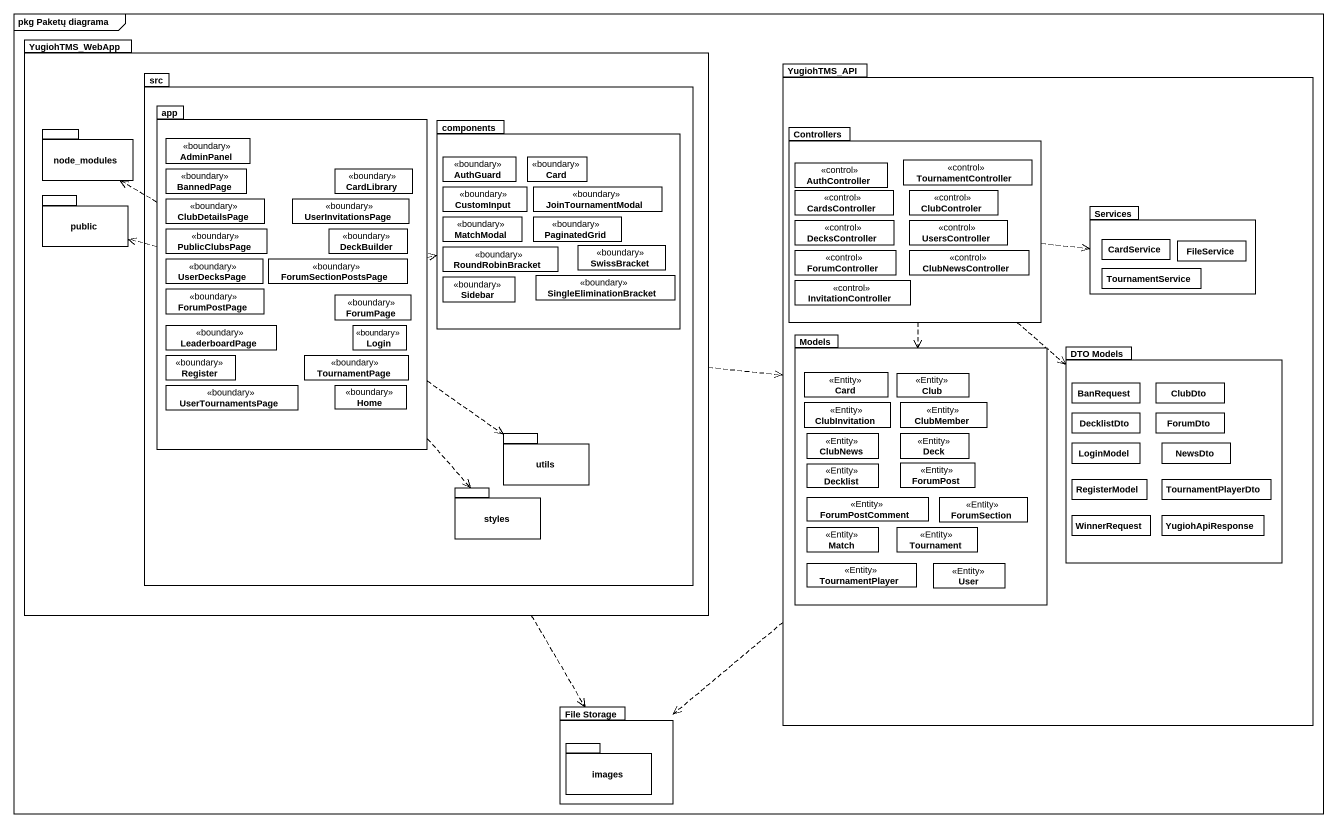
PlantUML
@startuml
mainframe pkg Paketų diagrama
hide circle
hide empty members
package YugiohTMS_WebApp {
  package src {
    package app {
      class AdminPanel <<boundary>>
      class BannedPage <<boundary>>
      class CardLibrary <<boundary>>
      class ClubDetailsPage <<boundary>>
      class UserInvitationsPage <<boundary>>
      class PublicClubsPage <<boundary>>
      class DeckBuilder <<boundary>>
      class UserDecksPage <<boundary>>
      class ForumSectionPostsPage <<boundary>>
      class ForumPostPage <<boundary>>
      class LeaderboardPage <<boundary>>
      class ForumPage <<boundary>>
      class Login <<boundary>>
      class Register <<boundary>>
      class TournamentPage <<boundary>>
      class UserTournamentsPage <<boundary>>
      class Home <<boundary>>
    }
    package components {
      class AuthGuard <<boundary>>
      class "Card" as Card_ <<boundary>>
      class CustomInput <<boundary>>
      class JoinTournamentModal <<boundary>>
      class MatchModal <<boundary>>
      class RoundRobinBracket <<boundary>>
      class PaginatedGrid <<boundary>>
      class SwissBracket <<boundary>>
      class Sidebar <<boundary>>
      class SingleEliminationBracket <<boundary>>
    }
    package utils {
    }
    package styles {
    }
  }
  package node_modules {
  }
  package public {
  }
}
package YugiohTMS_API {
  package Controllers {
    class AuthController <<control>>
    class TournamentController <<control>>
    class CardsController <<control>>
    class ClubControler <<control>>
    class DecksController <<control>>
    class UsersController <<control>>
    class ForumController <<control>>
    class InvitationController <<control>>
    class ClubNewsController <<control>>
  }
  package Services {
    class CardService
    class FileService
    class TournamentService
  }
  package Models {
    class "Card" as Card__2 <<Entity>>
    class ClubInvitation <<Entity>>
    class Club <<Entity>>
    class ClubMember <<Entity>>
    class ClubNews <<Entity>>
    class Deck <<Entity>>
    class Decklist <<Entity>>
    class ForumPost <<Entity>>
    class ForumPostComment <<Entity>>
    class ForumSection <<Entity>>
    class Match <<Entity>>
    class Tournament <<Entity>>
    class TournamentPlayer <<Entity>>
    class User <<Entity>>
  }
  package "DTO Models" as DTO_Models {
    class BanRequest
    class ClubDto
    class DecklistDto
    class ForumDto
    class LoginModel
    class RegisterModel
    class NewsDto
    class TournamentPlayerDto
    class WinnerRequest
    class YugiohApiResponse
  }
}
package "File Storage" as File_Storage {
  package images {
  }
}
YugiohTMS_WebApp .right.> YugiohTMS_API
YugiohTMS_WebApp ..> File_Storage
YugiohTMS_API ..> File_Storage
app .up.> node_modules
app .right.> components
app .left.> public
app ..> utils
app ..> styles
Controllers .right.> Services
Controllers ..> Models
Controllers ..> DTO_Models
@enduml
